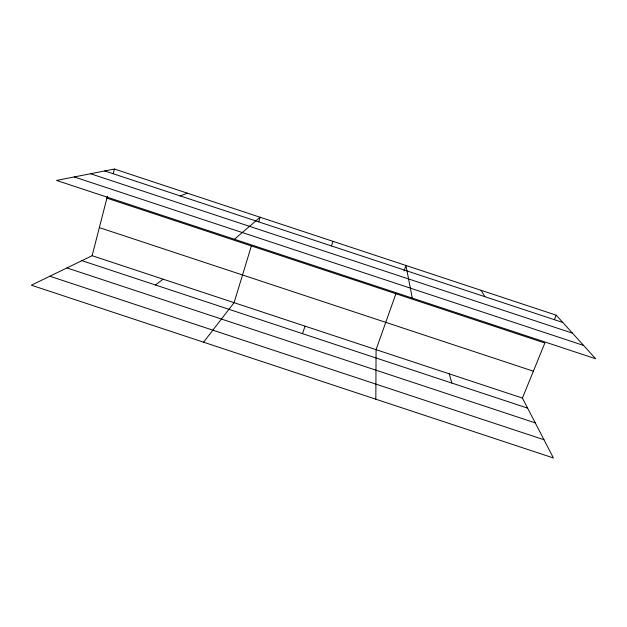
<?xml version="1.0" encoding="UTF-8"?>
<svg xmlns="http://www.w3.org/2000/svg" width="627" height="627" viewBox="0 0 627 627"><rect width="100%" height="100%" fill="white"/><g stroke="black" fill="none" stroke-linecap="round" stroke-linejoin="round"><path stroke-width="0.94" d="M375.839 399.203L376.075 349.647L395.911 293.742M92.13 255.698L522.416 398.067L553.406 457.961L31.35 285.207L92.13 255.698L107.405 196.267M113.197 173.734L114.404 169.039L556.204 315.169L595.65 358.754L56.548 180.427L114.404 169.039M251.396 245.941L234.083 302.669L203.563 342.193M258.739 221.88L260.15 217.248L234.388 239.255M302.488 333.642L305.075 326.158M404.007 270.942L405.951 265.472L412.284 298.099M331.417 245.933L333.047 241.356M522.416 398.067L544.863 343.008L106.919 198.148M554.378 319.66L556.204 315.169M155.425 284.987L163.098 279.18M180.278 195.938L187.269 193.147M104.725 170.944L562.811 322.466M90.507 173.742L572.498 333.172M74.229 176.947L583.596 345.438M99.348 227.609L533.373 371.192M81.91 260.66L527.628 408.138M66.94 267.925L535.262 422.888M49.846 276.225L543.977 439.731M481.074 290.317L484.898 296.696M449.238 373.857L451.824 383.058"/></g></svg>
